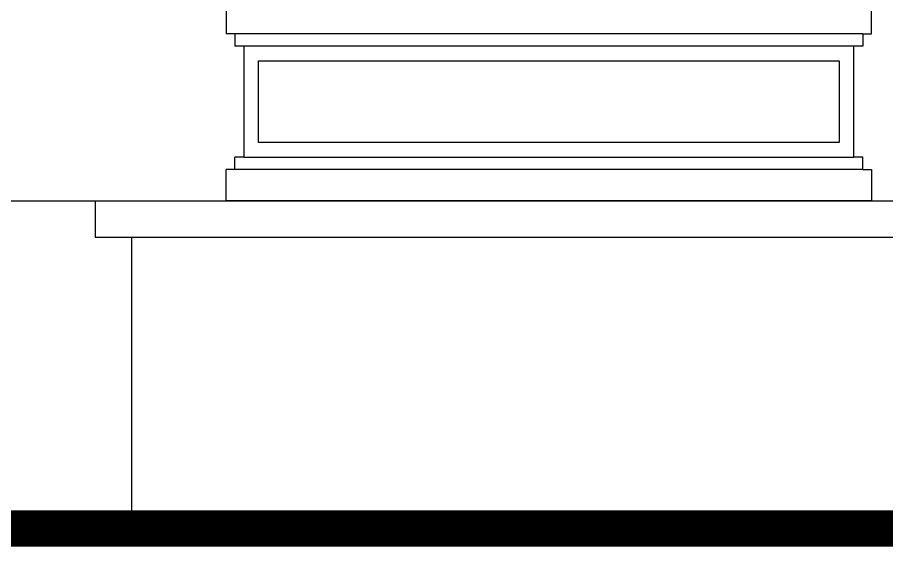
# Model space of a CAD drawing. Extents: x 44111 to 90315, y 4379 to 151689.
# Drawn here: x 59186 to 60379, y 10104 to 10831 of the extents above; entities that cross this region are included whole.
import ezdxf

# ---------------------------------------------------------------- set-up
doc = ezdxf.new("R2010")
doc.units = 0
doc.header["$LTSCALE"] = 1000
doc.header["$MEASUREMENT"] = 0
doc.linetypes.add('DOTE', pattern=[2.42, 2, -0.2, 0.02, -0.2])
for name, color, linetype in [('A-DOTE', 1, 'DOTE'), ('A-立面看线', 50, 'Continuous'), ('J-LM-门窗洞', 35, 'Continuous'), ('家具', 250, 'Continuous')]:
    doc.layers.add(name, color=color, linetype=linetype)

# ---------------------------------------------------------------- blocks, each defined once
blk = doc.blocks.new('IJJJJJ')
for p, q in [((1400007.7, -766388.5), (1400007.7, -766345.7)), ((1400894.3, -766345.7), (1400894.3, -766388.5)), ((1400019.7, -766388.5), (1400007.7, -766388.5)), ((1400019.7, -766388.5), (1400019.7, -766405.7)), ((1400019.7, -766388.5), (1400882.3, -766388.5)), ((1400882.3, -766388.5), (1400882.3, -766405.7)), ((1400882.3, -766388.5), (1400894.3, -766388.5)), ((1400019.7, -766405.7), (1400032.3, -766405.7)), ((1400032.3, -766405.7), (1400869.7, -766405.7)), ((1400032.3, -766557.7), (1400032.3, -766405.7)), ((1400869.7, -766405.7), (1400882.3, -766405.7)), ((1400869.7, -766405.7), (1400869.7, -766557.7)), ((1400052.3, -766425.7), (1400052.3, -766537.7)), ((1400849.7, -766425.7), (1400052.3, -766425.7)), ((1400849.7, -766537.7), (1400849.7, -766425.7)), ((1400052.3, -766537.7), (1400849.7, -766537.7)), ((1400019.7, -766574.9), (1400019.7, -766557.7)), ((1400019.7, -766557.7), (1400032.3, -766557.7)), ((1400869.7, -766557.7), (1400032.3, -766557.7)), ((1400869.7, -766557.7), (1400882.3, -766557.7)), ((1400882.3, -766574.9), (1400882.3, -766557.7)), ((1400007.7, -766574.9), (1400007.7, -766617.7)), ((1400019.7, -766574.9), (1400007.7, -766574.9)), ((1400019.7, -766574.9), (1400882.3, -766574.9)), ((1400882.3, -766574.9), (1400894.3, -766574.9)), ((1400894.3, -766617.7), (1400894.3, -766574.9)), ((1400007.7, -766617.7), (1400894.3, -766617.7))]:
    blk.add_line(p, q)

msp = doc.modelspace()

# ---------------------------------------------------------------- linework, layer by layer
at = {"layer": 'A-DOTE'}
msp.add_line((57991.9, 10579.2), (79225.4, 10579.2), dxfattribs=at)
at = {"layer": 'A-立面看线', "const_width": 50}
msp.add_lwpolyline([(58481.4, 10129.2), (78414.8, 10129.2)], dxfattribs=at)
at = {"layer": 'J-LM-门窗洞'}
for p, q in [((59292.3, 10579.2), (59292.3, 10529.2)), ((59292.3, 10579.2), (63437.3, 10579.2)), ((59292.3, 10529.2), (63437.3, 10529.2)), ((59342.3, 10529.2), (59342.3, 10129.2))]:
    msp.add_line(p, q, dxfattribs=at)

# ---------------------------------------------------------------- block references
at = {"layer": '家具', "xscale": -1}
msp.add_blockref('IJJJJJ', (1460366.4, 777196.9), dxfattribs=at)

doc.saveas('drawing.dxf')
